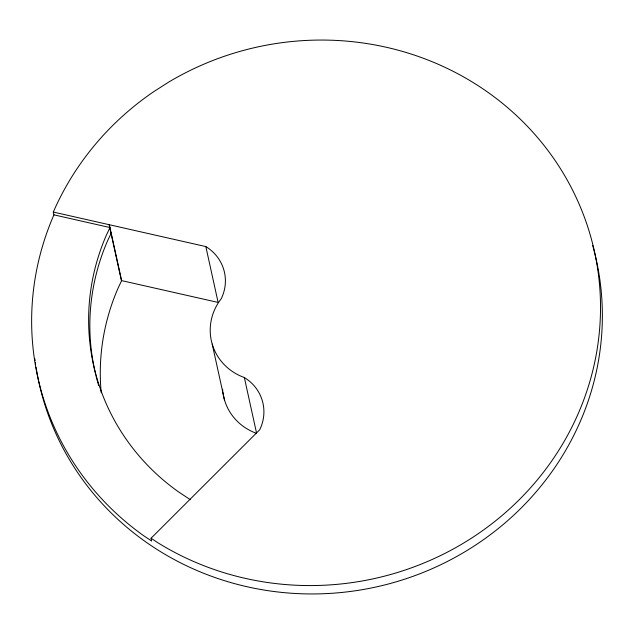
<?xml version="1.0" encoding="UTF-8"?>
<svg xmlns="http://www.w3.org/2000/svg" width="634" height="634" viewBox="0 0 634 634"><rect width="100%" height="100%" fill="white"/><g stroke="black" fill="none" stroke-linecap="round" stroke-linejoin="round"><path stroke-width="0.95" d="M111.204 233.138L107.669 240.595A228.248 217.684 -12.4 0 0 95.845 375.162M151.058 538.234L259.702 429.765A43.397 41.384 -12.4 0 0 244.344 377.531A53.93 51.433 -12.4 0 1 221.195 298.804A43.397 41.384 -12.4 0 0 205.836 246.578L53.304 212.049L53.922 214.847A285.348 272.137 -12.4 0 0 144.156 536.055L151.677 541.032L151.058 538.234L158.12 542.91A285.348 272.137 -12.4 0 0 527.322 491.318A285.348 272.137 -12.4 0 0 535.231 134.868A285.348 272.137 -12.4 0 0 168.343 82.309L153.333 91.922A285.348 272.137 -12.4 0 0 53.304 212.049M53.922 214.847L109.975 227.551L106.441 235.008A228.248 217.684 -12.4 0 0 178.622 491.944L190.279 499.663M244.344 377.531L256.627 433.394A53.93 51.433 -12.4 0 1 222.875 392.192M205.836 246.578L218.12 302.434L121.641 280.616L109.357 224.761M212.208 344.072L224.484 399.935M109.088 224.698L109.698 227.495M109.817 227.883L121.482 280.949L118.106 288.074A228.248 217.684 -12.4 0 0 101.226 392.803M222.764 391.21A53.93 51.433 -12.4 0 1 222.597 389.236M98.674 385.527A228.248 217.684 -12.4 0 1 96.083 376.105M592.687 245.453A285.348 272.137 -12.4 0 1 375.756 587.044A285.348 272.137 -12.4 0 1 36.051 367.244M35.623 364.431A285.348 272.137 -12.4 0 1 35.353 362.545M35.1 360.667A285.348 272.137 -12.4 0 1 34.854 358.781"/></g></svg>
